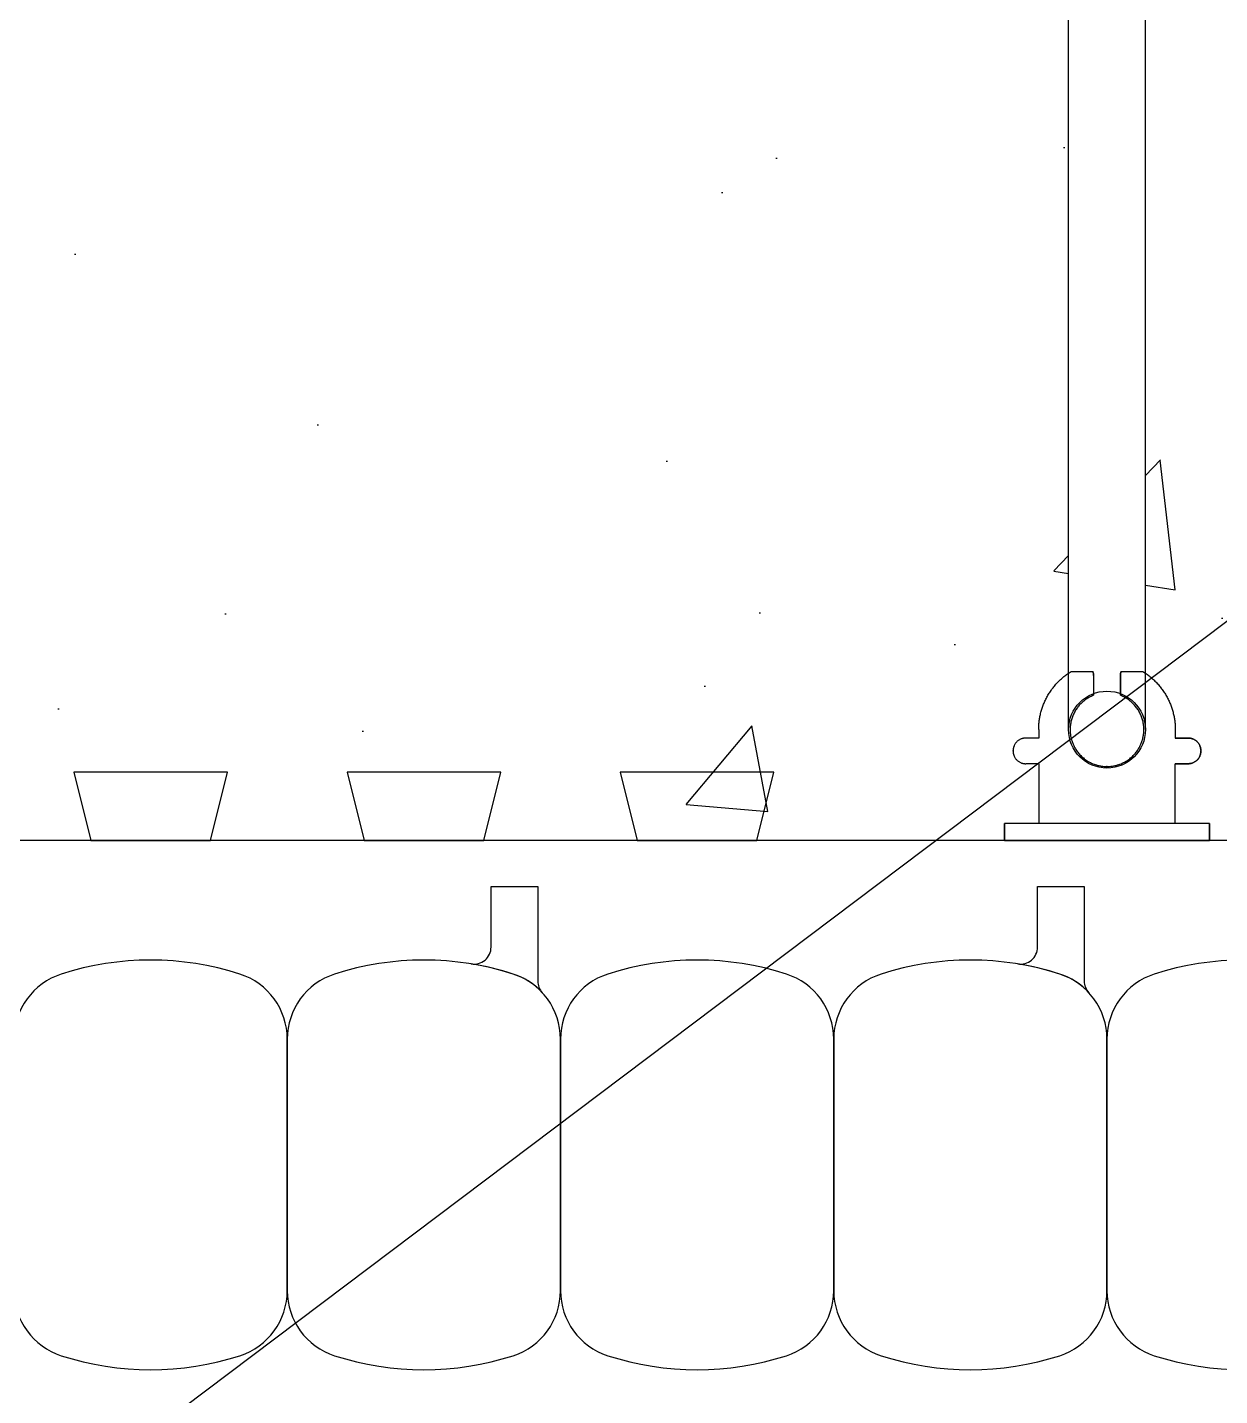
# Model space of a CAD drawing. Header units: inches. Extents: x 2872 to 2928.1, y 452.5 to 518.4.
# Drawn here: x 2899.05 to 2903.41, y 498.16 to 503.17 of the extents above; entities that cross this region are included whole.
import ezdxf

# ---------------------------------------------------------------- set-up
doc = ezdxf.new("R2010")
doc.units = ezdxf.units.IN
doc.header["$LTSCALE"] = 0.5
doc.header["$MEASUREMENT"] = 0
doc.layers.get('0').update_dxf_attribs({"linetype": 'CONTINUOUS'})
for name, color, linetype in [('HATCH', 12, 'CONTINUOUS'), ('line25', 2, 'CONTINUOUS'), ('LINE9', 9, 'CONTINUOUS'), ('TEXT', 4, 'CONTINUOUS')]:
    doc.layers.add(name, color=color, linetype=linetype)
doc.styles.add('DIM', font='romans.shx', dxfattribs={"width": 0.7})
doc.dimstyles.new('ext_12', dxfattribs={"dimscale": 12, "dimtxt": 0.09375, "dimasz": 0.09375, "dimexe": 0.09375, "dimexo": 0.0625, "dimgap": 0.0625, "dimtad": 1, "dimdec": 1, "dimzin": 3, "dimdsep": 46, "dimlunit": 4, "dimtxsty": 'DIM', "dimcen": 0.09, "dimdle": 0.09375, "dimclrt": 4, "dimadec": 0, "dimazin": 0, "dimtfac": 1, "dimtdec": 1, "dimtmove": 2, "dimatfit": 3, "dimfxl": 0, "dimfrac": 2, "dimtolj": 1, "dimtzin": 0, "dimarcsym": 0})

# ---------------------------------------------------------------- blocks, each defined once
blk = doc.blocks.new('WEB_6_CENTRE_TOP')
for p, q in [((5.688000016345484, 0.140625), (4.440892098500626e-16, 0.140625)), ((5.688000016345484, -0.140625), (4.440892098500626e-16, -0.140625))]:
    blk.add_line(p, q)
blk.add_circle((5.688000016345484, 0), 0.140625)
blk = doc.blocks.new('Connector')
blk.add_point((0.2709174698770802, 1.661931555041463e-06))
at = {"layer": 'LINE9'}
for p, q in [((-3.258168725484012e-05, 0.3749992150000656), (3.258168725484012e-05, -0.3749992150000656)), ((0.06241786328238064, -0.3749992148524877), (0.06241786328238064, 0.3749992443783929)), ((0.2812174256824029, 0.2499994843784696), (0.06241786620012491, 0.2499994843784696))]:
    blk.add_line(p, q, dxfattribs=at)
for points, weights in [([(0.007417973282404233, 0.3749992443784497), (0.003675450510719713, 0.3749992443784497), (-3.25743263793754e-05, 0.3749992443784497)], [1, 0.9725870691378072, 0.9503054881147847]), ([(0.3272173336824018, 0.3434992873784556), (0.3081635517900478, 0.3434992873783988), (0.2812174256824314, 0.3165531612708667), (0.2812174256824029, 0.2974993793784568)], [1, 0.85355339, 0.85355339, 1]), ([(0.3280923319323996, 0.3434992873784556), (0.3272173336824302, 0.3434992873784556), (0.3272173336824018, 0.3434992873784556)], [1, 0.70710678, 1]), ([(0.3749672381823963, 0.2974993793784568), (0.3749672381823964, 0.3165531612708667), (0.3480211220747584, 0.3434992873783988), (0.3289673301823974, 0.3434992873784556)], [1, 0.85355339, 0.85355339, 1]), ([(0.4059171863186535, 0.2499994812478752), (0.5456119710193006, 0.2499994818511543), (0.6188283582062053, 0.1310289191654936)], [0.9584044154091053, 0.794674173519109, 0.86465157111261]), ([(0.6188283615153448, 0.05237709487580038), (0.6117085634233241, 0.04899987637845172), (0.6038283904591744, 0.04899987637845173)], [0.8361502417800951, 0.892081430621068, 1]), ([(0.6038283904591744, -0.0489998776216619), (0.6117085625107617, -0.048999877621605), (0.6188283599457839, -0.05237709537464598)], [1, 0.892081441770365, 0.8361502533368361]), ([(0.6188283613946357, -0.131028911892309), (0.5456119750629149, -0.2499994738277503), (0.4059171864701652, -0.2499994726211348)], [0.8646515744283529, 0.7946741696858824, 0.9584044151948177]), ([(0.2812174256824029, -0.2974993806216669), (0.2812174256824314, -0.3165531625140199), (0.3081635517900478, -0.3434992886216657), (0.3272173336824018, -0.3434992886216657)], [1, 0.85355339, 0.85355339, 1]), ([(0.3272173336824018, -0.3434992886216657), (0.2812174256824029, -0.3434992886216657), (0.2812174256824029, -0.2974993806216669)], [1, 0.70710678, 1]), ([(0.3289673301823974, -0.3434992886216657), (0.3480211120747487, -0.3434992886216657), (0.3749672381823964, -0.3165531625140199), (0.3749672381823963, -0.2974993806216669)], [1, 0.85355339, 0.85355339, 1]), ([(0.3749672381823963, -0.2974993806216669), (0.3749672381823963, -0.3434992886216657), (0.3289673301823974, -0.3434992886216657)], [1, 0.70710678, 1]), ([(-3.257432646819325e-05, -0.3749992256215302), (0.003675450510687739, -0.374999225621644), (0.007417973282404233, -0.374999225621644)], [0.9503054881146419, 0.9725870691377194, 1])]:
    blk.add_rational_spline(points, weights, degree=2, dxfattribs=at)
for points, degree in [([(-3.257431322012394e-05, 0.3749992150000656), (0.002445673934634129, 0.3749992149990992), (0.004938010751889266, 0.3749992149986445), (0.007417973282404233, 0.3749992149986445)], 3), ([(0.007417973282404233, 0.3749992149986445), (0.02144967107233597, 0.3749992149986445), (0.05068376975444622, 0.3749992150304199), (0.06241786328238064, 0.3749992151096597), (0.06241786328238064, 0.3749992151476311)], 3), ([(0.3272173336824018, 0.3434992873784556), (0.3272173336824018, 0.3434992873784556), (0.3276798538016727, 0.3434992873784556), (0.3280923319323996, 0.3434992873784556)], 3), ([(0.3280923319323996, 0.3434992873784556), (0.3285048100631265, 0.3434992873784556), (0.3289673301823974, 0.3434992873784556), (0.3289673301823974, 0.3434992873784556)], 3), ([(0.2812174256824029, 0.2499994843784696), (0.2812174256824029, 0.2974993793784568)], 1), ([(0.3749672381823963, 0.2499994843784127), (0.3749672381823963, 0.2974993793784568)], 1), ([(0.4059171862823838, 0.2499994843784127), (0.3749672381824247, 0.2499994843784127)], 1), ([(0.6188283604591653, 0.1310289223200191), (0.6188283604591653, 0.05237707962402895)], 1), ([(0.6038283904591744, 0.04899987511755102), (0.6089535437752751, 0.04899987429752786), (0.6141977466683137, 0.05018059706043845), (0.6188283630154707, 0.05237709171308937)], 3), ([(0.6038283904591744, 0.04899987637845173), (0.5317104146954286, 0.04899987637845173)], 1), ([(0.6038283904591744, -0.04899987608649169), (0.579789061094008, -0.0489998776216619), (0.5557497317288416, -0.0489998776216619), (0.5317104023636752, -0.04899988870317272)], 3), ([(0.5317104146954286, -0.0489998776216619), (0.6038283904591744, -0.0489998776216619)], 1), ([(0.6188283630154707, -0.05237709086724705), (0.6141977462140495, -0.05018059748231805), (0.6089535436424036, -0.04899987508798019), (0.6038283904591744, -0.04899987608649169)], 3), ([(0.6188283604591653, -0.05237709086724705), (0.6188283604591653, -0.1310289135632782)], 1), ([(0.06241786328238064, -0.2499994756216148), (0.2812174256824029, -0.249999475621615)], 1), ([(0.2812174256824029, -0.2974993806216669), (0.2812174256824029, -0.249999475621615)], 1), ([(0.2812174256824029, -0.249999475621615), (0.2812174256824029, -0.2974993806216669)], 1), ([(0.3749672381823963, -0.2499994756216717), (0.3749672381823963, -0.2974993806216669)], 1), ([(0.3749672381823963, -0.2974993806216669), (0.3749672381823963, -0.2499994756216717)], 1), ([(0.4059171862823838, -0.2499994756216717), (0.3749672381750919, -0.2499994756216717)], 1), ([(0.3280923319323996, -0.3434992886216657), (0.3276798538016443, -0.3434992886216657), (0.3272173336824018, -0.3434992886216657), (0.3272173336824018, -0.3434992886216657)], 3), ([(0.3289673301823974, -0.3434992886216657), (0.3289673301823974, -0.3434992886216657), (0.3285048100631265, -0.3434992886216657), (0.3280923319323996, -0.3434992886216657)], 3), ([(0.007417973282404233, -0.3749992150014743), (0.004938010753196664, -0.3749992150014743), (0.002445673934946768, -0.3749992150010196), (-3.257431313485881e-05, -0.3749992150000532)], 3), ([(0.06241786328238064, -0.3749992148524877), (0.06241786328238064, -0.3749992148905159), (0.05068376975444622, -0.3749992149696988), (0.02144967107233597, -0.3749992150014743), (0.007417973282404233, -0.3749992150014743)], 3)]:
    blk.add_open_spline(points, degree=degree, dxfattribs=at)
for points, weights, knots in [([(0.06241786730985413, 0.3749992443783931), (0.06241786854196008, 0.3749992443784498), (0.04630877539782219, 0.3749992443784497), (0.03019967615492369, 0.3749992443785634), (0.007417973835350365, 0.3749992443785634)], [0.8687188585685339, 0.861102746415096, 1, 0.8611027342883395, 0.8687188598984209], [0, 0, 0, 0.4999999781731538, 0.4999999781731538, 1, 1, 1]), ([(0.5317104048302843, 0.04899987390064713), (0.4716783751912068, 0.2031150203294549), (0.332712202692651, 0.1134281874892683), (0.1569597641982092, 4.346083437578585e-09), (0.3327122026926226, -0.1134281887647656), (0.4716783699598199, -0.2031150182285097), (0.5317104030229416, -0.04899987134177148)], [0.899508922285991, 0.5997182152975012, 1, 0.54226024, 1, 0.5997182243345061, 0.8995089087494773], [0, 0, 0, 0.3181123135056626, 0.3181123135056626, 0.6818876936762344, 0.6818876936762344, 1, 1, 1]), ([(0.007417973035650509, -0.374999225621758), (0.03019967149134928, -0.374999225621644), (0.04630876560347374, -0.374999225621644), (0.06241785921338838, -0.3749992256216439), (0.0624178606516388, -0.3749992256217576)], [0.8687188593189243, 0.8611027395725566, 1, 0.8611027429575047, 0.8687188589477123], [0, 0, 0, 0.5000000060925393, 0.5000000060925393, 1, 1, 1])]:
    blk.add_rational_spline(points, weights, degree=2, knots=knots, dxfattribs=at)
for points, knots in [([(0.4059171862823838, 0.2499994781284788), (0.4059171862823838, 0.2499994777493332), (0.4059171862823838, 0.2499994773701876), (0.4059171862823838, 0.249999476991042), (0.4059171862823838, 0.249999476991042), (0.4059171862823838, 0.2499994781284788), (0.4059171862823838, 0.2499994781284788)], [0, 0, 0, 0, 1, 1, 1, 1.000000001137437, 1.000000001137437, 1.000000001137437, 1.000000001137437]), ([(0.4059171862943742, 0.249999479746242), (0.4059171862943742, 0.249999480246919), (0.4059171862943742, 0.249999480747596), (0.4059171862943742, 0.249999481248273), (0.4059171862943742, 0.249999481248273), (0.4059171862943742, 0.249999479746242), (0.4059171862943742, 0.249999479746242)], [0, 0, 0, 0, 1, 1, 1, 1.000000001502031, 1.000000001502031, 1.000000001502031, 1.000000001502031]), ([(0.4059171862823838, 0.2499994713335302), (0.4059171862823838, 0.249999470863473), (0.4059171862823838, 0.2499994703934158), (0.4059171862823838, 0.2499994699233586), (0.4059171862823838, 0.2499994699233587), (0.4059171862823838, 0.2499994713335302), (0.4059171862823838, 0.2499994713335302)], [0, 0, 0, 0, 1, 1, 1, 1.000000001410172, 1.000000001410172, 1.000000001410172, 1.000000001410172]), ([(0.4059171862943758, 0.2499994704144855), (0.4059171862943758, 0.249999471035102), (0.4059171862943758, 0.2499994716557185), (0.4059171862943758, 0.249999472276335), (0.4059171862943758, 0.249999472276335), (0.4059171862943758, 0.2499994704144855), (0.4059171862943758, 0.2499994704144855)], [0, 0, 0, 0, 1, 1, 1, 1.00000000186185, 1.00000000186185, 1.00000000186185, 1.00000000186185]), ([(0.4059171862823838, 0.2499994642658469), (0.4059171862823838, 0.2499994638867392), (0.4059171862823838, 0.2499994635076314), (0.4059171862823838, 0.2499994631285237), (0.4059171862823838, 0.2499994631285238), (0.4059171862823838, 0.2499994642658469), (0.4059171862823838, 0.2499994642658469)], [0, 0, 0, 0, 1, 1, 1, 1.000000001137323, 1.000000001137323, 1.000000001137323, 1.000000001137323]), ([(0.4059171862944932, 0.2499994614427751), (0.4059171862944932, 0.2499994619433193), (0.4059171862944932, 0.2499994624438635), (0.4059171862944932, 0.2499994629444077), (0.4059171862944932, 0.2499994629444077), (0.4059171862944932, 0.2499994614427751), (0.4059171862944932, 0.2499994614427751)], [0, 0, 0, 0, 1, 1, 1, 1.000000001501633, 1.000000001501633, 1.000000001501633, 1.000000001501633]), ([(0.4059171869207354, 0.2499994597462267), (0.4059171869207354, 0.2499994602468277), (0.4059171869207354, 0.2499994607474287), (0.4059171869207354, 0.2499994612480297), (0.4059171869207354, 0.2499994612480298), (0.4059171869207354, 0.2499994597462267), (0.4059171869207354, 0.2499994597462267)], [0, 0, 0, 0, 1, 1, 1, 1.000000001501803, 1.000000001501803, 1.000000001501803, 1.000000001501803]), ([(0.4059171862823838, 0.2499994498485369), (0.4059171862823838, 0.2499994495351781), (0.4059171862823838, 0.2499994492218193), (0.4059171862823838, 0.2499994489084605), (0.4059171862823838, 0.2499994489084604), (0.4059171862823838, 0.2499994498485369), (0.4059171862823838, 0.2499994498485369)], [0, 0, 0, 0, 1, 1, 1, 1.000000000940076, 1.000000000940076, 1.000000000940076, 1.000000000940076]), ([(0.4059171862823838, 0.2499994543785026), (0.4059171862823838, 0.2499994541257389), (0.4059171862823838, 0.2499994538729752), (0.4059171862823838, 0.2499994536202115), (0.4059171862823838, 0.2499994536202114), (0.4059171862823838, 0.2499994543785026), (0.4059171862823838, 0.2499994543785026)], [0, 0, 0, 0, 1, 1, 1, 1.000000000758291, 1.000000000758291, 1.000000000758291, 1.000000000758291]), ([(0.4059171862823838, 0.2499994451367859), (0.4059171862823838, 0.2499994448840222), (0.4059171862823838, 0.2499994446312585), (0.4059171862823838, 0.2499994443784948), (0.4059171862823838, 0.2499994443784947), (0.4059171862823838, 0.2499994451367859), (0.4059171862823838, 0.2499994451367859)], [0, 0, 0, 0, 1, 1, 1, 1.000000000758291, 1.000000000758291, 1.000000000758291, 1.000000000758291]), ([(0.4059171869207906, 0.2499994504141859), (0.4059171869207728, 0.249999451034878), (0.4059171869207551, 0.2499994516555702), (0.4059171869207373, 0.2499994522762624), (0.4059171869207372, 0.2499994522762625), (0.4059171869207906, 0.2499994504141859), (0.4059171869207906, 0.2499994504141859)], [0, 0, 0, 0, 1, 1, 1, 1.000000001862076, 1.000000001862076, 1.000000001862076, 1.000000001862076]), ([(0.4059171869023155, 0.249999440436631), (0.4059171869023827, 0.249999440716566), (0.4059171869024499, 0.249999440996501), (0.405917186902517, 0.249999441276436), (0.4059171869025171, 0.249999441276436), (0.4059171869023155, 0.249999440436631), (0.4059171869023155, 0.249999440436631)], [0, 0, 0, 0, 1, 1, 1, 1.000000000839805, 1.000000000839805, 1.000000000839805, 1.000000000839805]), ([(0.4059171869023155, 0.2499994352179503), (0.4059171869023155, 0.2499994355650362), (0.4059171869023155, 0.2499994359121221), (0.4059171869023155, 0.249999436259208), (0.4059171869023155, 0.249999436259208), (0.4059171869023155, 0.2499994352179503), (0.4059171869023155, 0.2499994352179503)], [0, 0, 0, 0, 1, 1, 1, 1.000000001041258, 1.000000001041258, 1.000000001041258, 1.000000001041258]), ([(0.4059171869207354, 0.2499994414427026), (0.4059171869207354, 0.2499994419432847), (0.4059171869207354, 0.2499994424438668), (0.4059171869207354, 0.2499994429444489), (0.4059171869207354, 0.2499994429444489), (0.4059171869207354, 0.2499994414427026), (0.4059171869207354, 0.2499994414427026)], [0, 0, 0, 0, 1, 1, 1, 1.000000001501746, 1.000000001501746, 1.000000001501746, 1.000000001501746]), ([(0.4059171862823838, 0.2499994298485779), (0.4059171862823838, 0.2499994295352191), (0.4059171862823838, 0.2499994292218603), (0.4059171862823838, 0.2499994289085015), (0.4059171862823838, 0.2499994289085014), (0.4059171862823838, 0.2499994298485779), (0.4059171862823838, 0.2499994298485779)], [0, 0, 0, 0, 1, 1, 1, 1.000000000940076, 1.000000000940076, 1.000000000940076, 1.000000000940076]), ([(0.4059171862823838, 0.24999942513677), (0.4059171862823838, 0.2499994248840442), (0.4059171862823838, 0.2499994246313184), (0.4059171862823838, 0.2499994243785925), (0.4059171862823838, 0.2499994243785925), (0.4059171862823838, 0.24999942513677), (0.4059171862823838, 0.24999942513677)], [0, 0, 0, 0, 1, 1, 1, 1.000000000758178, 1.000000000758178, 1.000000000758178, 1.000000000758178]), ([(0.4059171862823838, 0.2499994343784868), (0.4059171862823838, 0.2499994341257609), (0.4059171862823838, 0.2499994338730351), (0.4059171862823838, 0.2499994336203092), (0.4059171862823838, 0.2499994336203092), (0.4059171862823838, 0.2499994343784868), (0.4059171862823838, 0.2499994343784868)], [0, 0, 0, 0, 1, 1, 1, 1.000000000758178, 1.000000000758178, 1.000000000758178, 1.000000000758178]), ([(0.4059171869023155, 0.2499994302006659), (0.4059171869023155, 0.2499994304806766), (0.4059171869023155, 0.2499994307606873), (0.4059171869023155, 0.2499994310406979), (0.4059171869023155, 0.2499994310406979), (0.4059171869023155, 0.2499994302006659), (0.4059171869023155, 0.2499994302006659)], [0, 0, 0, 0, 1, 1, 1, 1.000000000840032, 1.000000000840032, 1.000000000840032, 1.000000000840032]), ([(0.4059171862823838, 0.2499994190031378), (0.4059171862823838, 0.2499994182290819), (0.4059171862823838, 0.2499994174550262), (0.4059171862823838, 0.2499994166809704), (0.4059171862823838, 0.2499994166809704), (0.4059171862823838, 0.2499994190031378), (0.4059171862823838, 0.2499994190031378)], [0, 0, 0, 0, 1, 1, 1, 1.000000002322167, 1.000000002322167, 1.000000002322167, 1.000000002322167]), ([(0.4059171869023466, 0.2499994200135868), (0.4059171869023277, 0.2499994202647587), (0.4059171869023088, 0.2499994205159306), (0.4059171869022898, 0.2499994207671025), (0.4059171869022897, 0.2499994207671026), (0.4059171869023466, 0.2499994200135868), (0.4059171869023466, 0.2499994200135868)], [0, 0, 0, 0, 1, 1, 1, 1.000000000753516, 1.000000000753516, 1.000000000753516, 1.000000000753516]), ([(0.4059171869023483, 0.2499994158456562), (0.4059171869023667, 0.2499994161569498), (0.405917186902385, 0.2499994164682434), (0.4059171869024033, 0.2499994167795369), (0.4059171869024034, 0.2499994167795369), (0.4059171869023483, 0.2499994158456562), (0.4059171869023483, 0.2499994158456562)], [0, 0, 0, 0, 1, 1, 1, 1.000000000933881, 1.000000000933881, 1.000000000933881, 1.000000000933881]), ([(0.4059171862823838, 0.2499994138336836), (0.4059171862823838, 0.2499994133636264), (0.4059171862823838, 0.2499994128935692), (0.4059171862823838, 0.249999412423512), (0.4059171862823838, 0.249999412423512), (0.4059171862823838, 0.2499994138336836), (0.4059171862823838, 0.2499994138336836)], [0, 0, 0, 0, 1, 1, 1, 1.000000001410172, 1.000000001410172, 1.000000001410172, 1.000000001410172]), ([(0.4059171862823838, 0.2499994096882067), (0.4059171862823838, 0.2499994089141509), (0.4059171862823838, 0.2499994081400951), (0.4059171862823838, 0.2499994073660393), (0.4059171862823838, 0.2499994073660394), (0.4059171862823838, 0.2499994096882067), (0.4059171862823838, 0.2499994096882067)], [0, 0, 0, 0, 1, 1, 1, 1.000000002322167, 1.000000002322167, 1.000000002322167, 1.000000002322167]), ([(0.4059171869024603, 0.2499994118581473), (0.4059171869024603, 0.2499994121092815), (0.4059171869024603, 0.2499994123604158), (0.4059171869024603, 0.24999941261155), (0.4059171869024603, 0.24999941261155), (0.4059171869024603, 0.2499994118581473), (0.4059171869024603, 0.2499994118581473)], [0, 0, 0, 0, 1, 1, 1, 1.000000000753403, 1.000000000753403, 1.000000000753403, 1.000000000753403]), ([(0.6188283582062333, 0.1310289191656072), (0.6188283582062333, 0.131028914734928), (0.6188283582062333, 0.1310289103042488), (0.6188283582062333, 0.1310289058735695), (0.6188283582062333, 0.1310289058735696), (0.6188283582062333, 0.1310289191656072), (0.6188283582062333, 0.1310289191656072)], [0, 0, 0, 0, 1, 1, 1, 1.000000013292038, 1.000000013292038, 1.000000013292038, 1.000000013292038]), ([(0.6188283575188258, 0.1310289002827351), (0.6188283575187972, 0.131028895852018), (0.6188283575187684, 0.1310288914213008), (0.6188283575187397, 0.1310288869905837), (0.6188283575187397, 0.1310288869905837), (0.6188283575188258, 0.1310289002827351), (0.6188283575188258, 0.1310289002827351)], [0, 0, 0, 0, 1, 1, 1, 1.000000013292151, 1.000000013292151, 1.000000013292151, 1.000000013292151]), ([(0.6188283574903464, 0.1310288803306951), (0.6188283574903464, 0.1310288760772916), (0.6188283574903464, 0.131028871823888), (0.6188283574903464, 0.1310288675704844), (0.6188283574903464, 0.1310288675704844), (0.6188283574903464, 0.1310288803306951), (0.6188283574903464, 0.1310288803306951)], [0, 0, 0, 0, 1, 1, 1, 1.000000012760211, 1.000000012760211, 1.000000012760211, 1.000000012760211]), ([(0.6188283575901625, 0.1310288596646449), (0.6188283575901625, 0.1310288566949931), (0.6188283575901625, 0.1310288537253413), (0.6188283575901625, 0.1310288507556896), (0.6188283575901625, 0.1310288507556895), (0.6188283575901625, 0.1310288596646449), (0.6188283575901625, 0.1310288596646449)], [0, 0, 0, 0, 1, 1, 1, 1.000000008908955, 1.000000008908955, 1.000000008908955, 1.000000008908955]), ([(0.531710395023997, 0.0489999167595049), (0.531710395023997, 0.04899991933610339), (0.531710395023997, 0.04899992191270189), (0.531710395023997, 0.04899992448930039), (0.531710395023997, 0.04899992448930039), (0.531710395023997, 0.0489999167595049), (0.531710395023997, 0.0489999167595049)], [0, 0, 0, 0, 1, 1, 1, 1.000000007729795, 1.000000007729795, 1.000000007729795, 1.000000007729795]), ([(0.5317103995546741, 0.04899991800994644), (0.5317103995546741, 0.0489999212636827), (0.5317103995546741, 0.04899992451741893), (0.5317103995546741, 0.04899992777115518), (0.5317103995546741, 0.04899992777115517), (0.5317103995546741, 0.04899991800994644), (0.5317103995546741, 0.04899991800994644)], [0, 0, 0, 0, 1, 1, 1, 1.000000009761209, 1.000000009761209, 1.000000009761209, 1.000000009761209]), ([(0.5317103976323132, 0.04899991721720811), (0.5317103976323132, 0.04899992052896254), (0.5317103976323132, 0.04899992384071696), (0.5317103976323132, 0.04899992715247139), (0.5317103976323132, 0.04899992715247137), (0.5317103976323132, 0.04899991721720811), (0.5317103976323132, 0.04899991721720811)], [0, 0, 0, 0, 1, 1, 1, 1.000000009935263, 1.000000009935263, 1.000000009935263, 1.000000009935263]), ([(0.5317104041095337, 0.04899991730901024), (0.5317104041095337, 0.04899992056278436), (0.5317104041095337, 0.0489999238165585), (0.5317104041095337, 0.04899992707033263), (0.5317104041095337, 0.04899992707033263), (0.5317104041095337, 0.04899991730901024), (0.5317104041095337, 0.04899991730901024)], [0, 0, 0, 0, 1, 1, 1, 1.000000009761322, 1.000000009761322, 1.000000009761322, 1.000000009761322]), ([(0.5317103998444601, 0.04899984198357901), (0.5317103998444601, 0.04899984485705174), (0.5317103998444601, 0.04899984773052446), (0.5317103998444601, 0.04899985060399718), (0.5317103998444601, 0.04899985060399716), (0.5317103998444601, 0.04899984198357901), (0.5317103998444601, 0.04899984198357901)], [0, 0, 0, 0, 1, 1, 1, 1.000000008620418, 1.000000008620418, 1.000000008620418, 1.000000008620418]), ([(0.5317104146954286, 0.04899987637845173), (0.5317104146954286, 0.04899987304511576), (0.5317104146954286, 0.04899986971177979), (0.5317104146954286, 0.04899986637844381), (0.5317104146954286, 0.0489998663784438), (0.5317104146954286, 0.04899987637845173), (0.5317104146954286, 0.04899987637845173)], [0, 0, 0, 0, 1, 1, 1, 1.000000010000008, 1.000000010000008, 1.000000010000008, 1.000000010000008]), ([(0.5317104052942073, 0.04899986408890453), (0.5317104052942073, 0.04899986696239621), (0.5317104052942073, 0.04899986983588789), (0.5317104052942073, 0.04899987270937956), (0.5317104052942073, 0.04899987270937955), (0.5317104052942073, 0.04899986408890453), (0.5317104052942073, 0.04899986408890453)], [0, 0, 0, 0, 1, 1, 1, 1.000000008620475, 1.000000008620475, 1.000000008620475, 1.000000008620475]), ([(0.5317104146954286, 0.04899985637849271), (0.5317104146954286, 0.04899985304515674), (0.5317104146954286, 0.04899984971182077), (0.5317104146954286, 0.04899984637848479), (0.5317104146954286, 0.04899984637848478), (0.5317104146954286, 0.04899985637849271), (0.5317104146954286, 0.04899985637849271)], [0, 0, 0, 0, 1, 1, 1, 1.000000010000008, 1.000000010000008, 1.000000010000008, 1.000000010000008]), ([(0.5317104146954286, 0.04899983637853369), (0.5317104146954286, 0.04899983304519772), (0.5317104146954286, 0.04899982971186174), (0.5317104146954286, 0.04899982637852577), (0.5317104146954286, 0.04899982637852576), (0.5317104146954286, 0.04899983637853369), (0.5317104146954286, 0.04899983637853369)], [0, 0, 0, 0, 1, 1, 1, 1.000000010000008, 1.000000010000008, 1.000000010000008, 1.000000010000008]), ([(0.5317104146954286, 0.04899981586203852), (0.5317104146954286, 0.04899981287305998), (0.5317104146954286, 0.04899980988408144), (0.5317104146954286, 0.04899980689510289), (0.5317104146954286, 0.04899980689510288), (0.5317104146954286, 0.04899981586203852), (0.5317104146954286, 0.04899981586203852)], [0, 0, 0, 0, 1, 1, 1, 1.000000008966936, 1.000000008966936, 1.000000008966936, 1.000000008966936]), ([(0.6038283904591744, 0.04899987637845173), (0.6038283904591744, 0.04899987304511576), (0.6038283904591744, 0.04899986971177979), (0.6038283904591744, 0.04899986637844381), (0.6038283904591744, 0.0489998663784438), (0.6038283904591744, 0.04899987637845173), (0.6038283904591744, 0.04899987637845173)], [0, 0, 0, 0, 1, 1, 1, 1.000000010000008, 1.000000010000008, 1.000000010000008, 1.000000010000008]), ([(0.6038283904591744, 0.04899985637849271), (0.6038283904591744, 0.04899985304515674), (0.6038283904591744, 0.04899984971182077), (0.6038283904591744, 0.04899984637848479), (0.6038283904591744, 0.04899984637848478), (0.6038283904591744, 0.04899985637849271), (0.6038283904591744, 0.04899985637849271)], [0, 0, 0, 0, 1, 1, 1, 1.000000010000008, 1.000000010000008, 1.000000010000008, 1.000000010000008]), ([(0.6038283904591744, 0.04899983637853369), (0.6038283904591744, 0.04899983304519772), (0.6038283904591744, 0.04899982971186174), (0.6038283904591744, 0.04899982637852577), (0.6038283904591744, 0.04899982637852576), (0.6038283904591744, 0.04899983637853369), (0.6038283904591744, 0.04899983637853369)], [0, 0, 0, 0, 1, 1, 1, 1.000000010000008, 1.000000010000008, 1.000000010000008, 1.000000010000008]), ([(0.6038283904591744, 0.04899981586203852), (0.6038283904591744, 0.04899981287305998), (0.6038283904591744, 0.04899980988408144), (0.6038283904591744, 0.04899980689510289), (0.6038283904591744, 0.04899980689510288), (0.6038283904591744, 0.04899981586203852), (0.6038283904591744, 0.04899981586203852)], [0, 0, 0, 0, 1, 1, 1, 1.000000008966936, 1.000000008966936, 1.000000008966936, 1.000000008966936]), ([(0.5317104146954286, -0.04899976710537955), (0.5317104146954286, -0.04899976411640102), (0.5317104146954286, -0.04899976112742247), (0.5317104146954286, -0.04899975813844393), (0.5317104146954286, -0.04899975813844391), (0.5317104146954286, -0.04899976710537955), (0.5317104146954286, -0.04899976710537955)], [0, 0, 0, 0, 1, 1, 1, 1.000000008966936, 1.000000008966936, 1.000000008966936, 1.000000008966936]), ([(0.5317104146954286, -0.04899978762181788), (0.5317104146954286, -0.04899978428850084), (0.5317104146954286, -0.04899978095518381), (0.5317104146954286, -0.04899977762186677), (0.5317104146954286, -0.04899977762186679), (0.5317104146954286, -0.04899978762181788), (0.5317104146954286, -0.04899978762181788)], [0, 0, 0, 0, 1, 1, 1, 1.000000009999951, 1.000000009999951, 1.000000009999951, 1.000000009999951]), ([(0.5317104146954286, -0.04899980762183374), (0.5317104146954286, -0.04899980428849778), (0.5317104146954286, -0.0489998009551618), (0.5317104146954286, -0.04899979762182582), (0.5317104146954286, -0.04899979762182581), (0.5317104146954286, -0.04899980762183374), (0.5317104146954286, -0.04899980762183374)], [0, 0, 0, 0, 1, 1, 1, 1.000000010000008, 1.000000010000008, 1.000000010000008, 1.000000010000008]), ([(0.5317104146954286, -0.04899982762179277), (0.5317104146954286, -0.0489998242884568), (0.5317104146954286, -0.04899982095512082), (0.5317104146954286, -0.04899981762178485), (0.5317104146954286, -0.04899981762178483), (0.5317104146954286, -0.04899982762179277), (0.5317104146954286, -0.04899982762179277)], [0, 0, 0, 0, 1, 1, 1, 1.000000010000008, 1.000000010000008, 1.000000010000008, 1.000000010000008]), ([(0.6038283904591744, -0.04899975813844391), (0.6038283904591744, -0.04899976112742245), (0.6038283904591744, -0.04899976411640099), (0.6038283904591744, -0.04899976710537954), (0.6038283904591744, -0.04899976710537955), (0.6038283904591744, -0.04899975813844391), (0.6038283904591744, -0.04899975813844391)], [0, 0, 0, 0, 1, 1, 1, 1.000000008966936, 1.000000008966936, 1.000000008966936, 1.000000008966936]), ([(0.6038283904591744, -0.04899976710537955), (0.6038283904591744, -0.04899976411640102), (0.6038283904591744, -0.04899976112742247), (0.6038283904591744, -0.04899975813844393), (0.6038283904591744, -0.04899975813844391), (0.6038283904591744, -0.04899976710537955), (0.6038283904591744, -0.04899976710537955)], [0, 0, 0, 0, 1, 1, 1, 1.000000008966936, 1.000000008966936, 1.000000008966936, 1.000000008966936]), ([(0.6038283904591744, -0.04899977762186679), (0.6038283904591744, -0.04899978095518383), (0.6038283904591744, -0.04899978428850086), (0.6038283904591744, -0.04899978762181789), (0.6038283904591744, -0.04899978762181788), (0.6038283904591744, -0.04899977762186679), (0.6038283904591744, -0.04899977762186679)], [0, 0, 0, 0, 1, 1, 1, 1.000000009999951, 1.000000009999951, 1.000000009999951, 1.000000009999951]), ([(0.6038283904591744, -0.04899978762181788), (0.6038283904591744, -0.04899978428850084), (0.6038283904591744, -0.04899978095518381), (0.6038283904591744, -0.04899977762186677), (0.6038283904591744, -0.04899977762186679), (0.6038283904591744, -0.04899978762181788), (0.6038283904591744, -0.04899978762181788)], [0, 0, 0, 0, 1, 1, 1, 1.000000009999951, 1.000000009999951, 1.000000009999951, 1.000000009999951]), ([(0.6038283904591744, -0.04899979762182581), (0.6038283904591744, -0.04899980095516178), (0.6038283904591744, -0.04899980428849775), (0.6038283904591744, -0.04899980762183373), (0.6038283904591744, -0.04899980762183374), (0.6038283904591744, -0.04899979762182581), (0.6038283904591744, -0.04899979762182581)], [0, 0, 0, 0, 1, 1, 1, 1.000000010000008, 1.000000010000008, 1.000000010000008, 1.000000010000008]), ([(0.6038283904591744, -0.04899980762183374), (0.6038283904591744, -0.04899980428849778), (0.6038283904591744, -0.0489998009551618), (0.6038283904591744, -0.04899979762182582), (0.6038283904591744, -0.04899979762182581), (0.6038283904591744, -0.04899980762183374), (0.6038283904591744, -0.04899980762183374)], [0, 0, 0, 0, 1, 1, 1, 1.000000010000008, 1.000000010000008, 1.000000010000008, 1.000000010000008]), ([(0.6038283904591744, -0.04899981762178483), (0.6038283904591744, -0.0489998209551208), (0.6038283904591744, -0.04899982428845678), (0.6038283904591744, -0.04899982762179275), (0.6038283904591744, -0.04899982762179277), (0.6038283904591744, -0.04899981762178483), (0.6038283904591744, -0.04899981762178483)], [0, 0, 0, 0, 1, 1, 1, 1.000000010000008, 1.000000010000008, 1.000000010000008, 1.000000010000008]), ([(0.6038283904591744, -0.04899982762179277), (0.6038283904591744, -0.0489998242884568), (0.6038283904591744, -0.04899982095512082), (0.6038283904591744, -0.04899981762178485), (0.6038283904591744, -0.04899981762178483), (0.6038283904591744, -0.04899982762179277), (0.6038283904591744, -0.04899982762179277)], [0, 0, 0, 0, 1, 1, 1, 1.000000010000008, 1.000000010000008, 1.000000010000008, 1.000000010000008]), ([(0.6188283579685141, -0.1310288102930538), (0.6188283579685141, -0.131028807323421), (0.6188283579685141, -0.1310288043537881), (0.6188283579685141, -0.1310288013841553), (0.6188283579685141, -0.1310288013841552), (0.6188283579685141, -0.1310288102930538), (0.6188283579685141, -0.1310288102930538)], [0, 0, 0, 0, 1, 1, 1, 1.000000008908899, 1.000000008908899, 1.000000008908899, 1.000000008908899]), ([(0.6188283580889653, -0.1310288306013315), (0.6188283580889653, -0.131028826347928), (0.6188283580889653, -0.1310288220945244), (0.6188283580889653, -0.1310288178411209), (0.6188283580889653, -0.1310288178411209), (0.6188283580889653, -0.1310288306013315), (0.6188283580889653, -0.1310288306013315)], [0, 0, 0, 0, 1, 1, 1, 1.000000012760211, 1.000000012760211, 1.000000012760211, 1.000000012760211]), ([(0.6188283581260245, -0.1310288505392175), (0.6188283581260245, -0.1310288461085383), (0.6188283581260245, -0.131028841677859), (0.6188283581260245, -0.1310288372471798), (0.6188283581260245, -0.1310288372471798), (0.6188283581260245, -0.1310288505392175), (0.6188283581260245, -0.1310288505392175)], [0, 0, 0, 0, 1, 1, 1, 1.000000013292038, 1.000000013292038, 1.000000013292038, 1.000000013292038]), ([(0.6188283582309848, -0.1310288703686462), (0.6188283582309848, -0.131028865937967), (0.6188283582309848, -0.1310288615072877), (0.6188283582309848, -0.1310288570766085), (0.6188283582309848, -0.1310288570766085), (0.6188283582309848, -0.1310288703686462), (0.6188283582309848, -0.1310288703686462)], [0, 0, 0, 0, 1, 1, 1, 1.000000013292038, 1.000000013292038, 1.000000013292038, 1.000000013292038]), ([(0.4059171844434954, -0.2499994126858886), (0.4059171844434954, -0.2499994131864898), (0.4059171844434954, -0.249999413687091), (0.4059171844434954, -0.2499994141876921), (0.4059171844434954, -0.2499994141876921), (0.4059171844434954, -0.2499994126858886), (0.4059171844434954, -0.2499994126858886)], [0, 0, 0, 0, 1, 1, 1, 1.000000001501803, 1.000000001501803, 1.000000001501803, 1.000000001501803]), ([(0.4059171847819411, -0.2499994216576563), (0.405917184781943, -0.2499994222783107), (0.4059171847819448, -0.249999422898965), (0.4059171847819467, -0.2499994235196194), (0.4059171847819468, -0.2499994235196193), (0.4059171847819411, -0.2499994216576563), (0.4059171847819411, -0.2499994216576563)], [0, 0, 0, 0, 1, 1, 1, 1.000000001861963, 1.000000001861963, 1.000000001861963, 1.000000001861963]), ([(0.4059171850899226, -0.2499993631013747), (0.4059171850899226, -0.2499993633524899), (0.4059171850899226, -0.2499993636036052), (0.4059171850899226, -0.2499993638547204), (0.4059171850899226, -0.2499993638547204), (0.4059171850899226, -0.2499993631013747), (0.4059171850899226, -0.2499993631013747)], [0, 0, 0, 0, 1, 1, 1, 1.000000000753346, 1.000000000753346, 1.000000000753346, 1.000000000753346]), ([(0.4059171857033199, -0.2499993712568136), (0.4059171857033293, -0.2499993715080616), (0.4059171857033387, -0.2499993717593096), (0.4059171857033482, -0.2499993720105576), (0.4059171857033483, -0.2499993720105576), (0.4059171857033199, -0.2499993712568136), (0.4059171857033199, -0.2499993712568136)], [0, 0, 0, 0, 1, 1, 1, 1.000000000753744, 1.000000000753744, 1.000000000753744, 1.000000000753744]), ([(0.4059171853898016, -0.2499993670887124), (0.4059171853898396, -0.249999367400158), (0.4059171853898776, -0.2499993677116035), (0.4059171853899156, -0.249999368023049), (0.4059171853899156, -0.2499993680230489), (0.4059171853898016, -0.2499993670887124), (0.4059171853898016, -0.2499993670887124)], [0, 0, 0, 0, 1, 1, 1, 1.000000000934337, 1.000000000934337, 1.000000000934337, 1.000000000934337]), ([(0.4059171850513268, -0.2499993814438358), (0.4059171850513268, -0.2499993817238466), (0.4059171850513268, -0.2499993820038574), (0.4059171850513268, -0.2499993822838681), (0.4059171850513268, -0.2499993822838682), (0.4059171850513268, -0.2499993814438358), (0.4059171850513268, -0.2499993814438358)], [0, 0, 0, 0, 1, 1, 1, 1.000000000840032, 1.000000000840032, 1.000000000840032, 1.000000000840032]), ([(0.4059171857419166, -0.2499993916799719), (0.405917185741936, -0.2499993919598687), (0.4059171857419555, -0.2499993922397655), (0.4059171857419749, -0.2499993925196624), (0.4059171857419749, -0.2499993925196623), (0.4059171857419166, -0.2499993916799719), (0.4059171857419166, -0.2499993916799719)], [0, 0, 0, 0, 1, 1, 1, 1.00000000083969, 1.00000000083969, 1.00000000083969, 1.00000000083969]), ([(0.4059171853898016, -0.2499993864611199), (0.4059171853898016, -0.2499993868081491), (0.4059171853898016, -0.2499993871551782), (0.4059171853898016, -0.2499993875022073), (0.4059171853898016, -0.2499993875022073), (0.4059171853898016, -0.2499993864611199), (0.4059171853898016, -0.2499993864611199)], [0, 0, 0, 0, 1, 1, 1, 1.000000001041087, 1.000000001041087, 1.000000001041087, 1.000000001041087]), ([(0.4059171854081907, -0.2499994016575833), (0.4059171854081907, -0.2499994022781619), (0.4059171854081907, -0.2499994028987405), (0.4059171854081907, -0.2499994035193191), (0.4059171854081907, -0.249999403519319), (0.4059171854081907, -0.2499994016575833), (0.4059171854081907, -0.2499994016575833)], [0, 0, 0, 0, 1, 1, 1, 1.000000001861736, 1.000000001861736, 1.000000001861736, 1.000000001861736]), ([(0.4059171857602522, -0.2499994109895677), (0.4059171857602312, -0.2499994114900739), (0.4059171857602102, -0.24999941199058), (0.4059171857601892, -0.2499994124910861), (0.4059171857601891, -0.2499994124910861), (0.4059171857602522, -0.2499994109895677), (0.4059171857602522, -0.2499994109895677)], [0, 0, 0, 0, 1, 1, 1, 1.000000001501518, 1.000000001501518, 1.000000001501518, 1.000000001501518]), ([(0.405917185133978, -0.2499994309896403), (0.405917185133978, -0.2499994314901845), (0.405917185133978, -0.2499994319907287), (0.405917185133978, -0.2499994324912729), (0.405917185133978, -0.249999432491273), (0.405917185133978, -0.2499994309896403), (0.405917185133978, -0.2499994309896403)], [0, 0, 0, 0, 1, 1, 1, 1.000000001501633, 1.000000001501633, 1.000000001501633, 1.000000001501633])]:
    blk.add_open_spline(points, degree=3, knots=knots, dxfattribs=at)

msp = doc.modelspace()

# ---------------------------------------------------------------- hatches: boundary and pattern name
at = {"layer": 'HATCH'}
h = msp.add_hatch(dxfattribs=at)
h.set_pattern_fill('AR-CONC', color=256, scale=0.5)
h.set_pattern_definition([(49.99999999999999, (220.6827743864437, -1.49530726244484), (3.586300913003767, -0.3137606749129755), [0.375, -4.125]), (355, (220.6827743864437, -1.49530726244484), (-0.693756668065, 3.760960668500059), [0.3, -3.3]), (100.45144446, (220.9816327914436, -1.521453982444825), (2.89254423363556, 3.447199954843147), [0.3187009599999996, -3.505710559999997]), (46.18420000000001, (220.6827743864437, -0.4953072624448396), (5.336206653357862, -0.8275964039653827), [0.5625, -6.1875]), (96.63563549, (221.1274581114435, -0.5642737974448551), (4.673309728371142, 4.870593003872752), [0.47805171, -5.258568799999999]), (351.1841639899999, (220.6827743864437, -0.4953072624448396), (4.673309725273866, 4.870593001349951), [0.45, -4.950000005]), (21, (221.1827743864437, -0.7453072624448396), (2.984535260592308, -2.013094453326694), [0.375, -4.125]), (326.0000000000001, (221.1827743864437, -0.7453072624448396), (1.216576659607909, 3.625750225234265), [0.3, -3.3]), (71.45144474, (221.4314856564438, -0.9130651324448422), (4.201111883649856, 1.612655764031769), [0.31870095, -3.50571056]), (37.50000000000001, (220.6827743864437, -1.49530726244484), (0.06079927658645334, 1.664469269156557), [0, -3.26, 0, -3.35, 0, -3.3125]), (7.499999999999999, (220.6827743864437, -1.49530726244484), (1.315347687210743, 1.972058559411801), [0, -1.91, 0, -3.185, 0, -1.2625]), (327.5, (219.5677743864439, -1.49530726244484), (2.669112180862045, -0.1127743586718988), [0, -1.25, 0, -3.9, 0, -5.175]), (317.5, (219.0677743864439, -1.49530726244484), (2.915930846711931, 0.5005249116615886), [0, -1.625, 0, -2.59, 0, -3.675])])
h.paths.add_polyline_path([(2883.000547310728, 506.6901870049977), (2886.625503356109, 506.6901870049977), (2886.625503385341, 506.6278393954109), (2886.750503116109, 506.6278393924932), (2886.750503116109, 506.4090398330109), (2886.703003221109, 506.4090398330109), (2886.670476376163, 506.3955667699569), (2886.657003313109, 506.3612899285109), (2886.670476375129, 506.3287630795984), (2886.703003221109, 506.3152900205109), (2886.750503116109, 506.3152900205109), (2886.756871168439, 506.2282734496961), (2886.782262839, 506.1623927555044), (2886.859877600487, 506.0776413695697), (2886.859877600487, 500.8028028941262), (2886.816134277899, 500.7649475042248), (2886.782262839, 500.7180515081914), (2886.755094436629, 500.6437966846535), (2886.750503116109, 500.5651542431849), (2886.703003221109, 500.5651542431849), (2886.670476373458, 500.5516811824265), (2886.657003313109, 500.5174043386849), (2886.670476376165, 500.4848774937369), (2886.703003221109, 500.4714044306849), (2886.750503116109, 500.4714044306849), (2886.750503116109, 500.2526048712026), (2886.625503385341, 500.2526048682849), (2886.625503356109, 500.1901544306761), (2883.000547310728, 500.1901544306761), (2883.000547310728, 502.4714370049999), (2882.000547310728, 503.4714370049999), (2884.000547310728, 503.4714370049999), (2883.000547310728, 504.4714370049999)])
h.paths.add_polyline_path([(2887.375501826109, 506.6902898330198), (2894.625503356109, 506.6902898330198), (2894.625503356109, 506.6278393954109), (2894.750503116109, 506.6278393924932), (2894.750503116109, 506.4090398330109), (2894.703003221109, 506.4090398330109), (2894.657003313109, 506.3612899285109), (2894.703003221109, 506.3152900205109), (2894.750503116109, 506.3152900205109), (2894.77251564944, 506.1817647758703), (2894.859877600487, 506.0776413695692), (2894.860026537445, 500.80290414317), (2894.782262839, 500.7180515081914), (2894.750503116109, 500.5651542431849), (2894.703003221109, 500.5651542431849), (2894.657003313109, 500.5174043386849), (2894.703003221109, 500.4714044306849), (2894.750503116109, 500.4714044306849), (2894.750503116109, 500.2526048712026), (2894.625503385341, 500.2526048682849), (2894.625503356109, 500.1901870050025), (2887.375501826109, 500.1901870050025), (2887.375501826109, 500.2526048656541), (2887.25050207611, 500.2526048682849), (2887.250502076109, 500.4714044306849), (2887.297248727867, 500.4714044306849), (2887.343995379625, 500.5166304982723), (2887.310906277308, 500.5633071448511), (2887.250502076109, 500.5651542431776), (2887.228489545713, 500.6986794849687), (2887.141127600487, 500.8028028923809), (2887.141127600487, 506.077641371315), (2887.19202051641, 506.1236520879098), (2887.228489545712, 506.1817647787236), (2887.247741675366, 506.2472917729214), (2887.250502076109, 506.3152900205109), (2887.298775678011, 506.3152965275808), (2887.330528826055, 506.328763083565), (2887.343995144069, 506.3605022122406), (2887.331700684619, 506.3943510878218), (2887.298778049105, 506.4090332859935), (2887.250502076109, 506.4090398330109), (2887.25050207611, 506.6278393954109), (2887.375501826109, 506.6278393980417)])
h.paths.add_polyline_path([(2895.375501826109, 506.6902898330198), (2902.625503356109, 506.6902898330198), (2902.625503356109, 506.6278393954109), (2902.750503116109, 506.6278393924932), (2902.750503116109, 506.4090398330109), (2902.703003221109, 506.4090398330109), (2902.657003313109, 506.3612899285109), (2902.703003221109, 506.3152900205109), (2902.750503116109, 506.3152900205109), (2902.77251564944, 506.1817647758703), (2902.859877600487, 506.0776413695692), (2902.860026537445, 500.80290414317), (2902.782262839, 500.7180515081914), (2902.750503116109, 500.5651542431849), (2902.703003221109, 500.5651542431849), (2902.657003313109, 500.5174043386849), (2902.703003221109, 500.4714044306849), (2902.750503116109, 500.4714044306849), (2902.750503116109, 500.2526048712026), (2902.625503385341, 500.2526048682849), (2902.625503356109, 500.1901870050025), (2895.375501826109, 500.1901870050025), (2895.375501826109, 500.2526048656541), (2895.25050207611, 500.2526048682849), (2895.250502076109, 500.4714044306849), (2895.297248727867, 500.4714044306849), (2895.343995379625, 500.5166304982723), (2895.310906277308, 500.5633071448511), (2895.250502076109, 500.5651542431776), (2895.228489545713, 500.6986794849687), (2895.141127600487, 500.8028028923809), (2895.141127600487, 506.077641371315), (2895.19202051641, 506.1236520879098), (2895.228489545712, 506.1817647787236), (2895.247741675366, 506.2472917729214), (2895.250502076109, 506.3152900205109), (2895.298775678011, 506.3152965275808), (2895.330528826055, 506.328763083565), (2895.343995144069, 506.3605022122406), (2895.331700684619, 506.3943510878218), (2895.298778049105, 506.4090332859935), (2895.250502076109, 506.4090398330109), (2895.25050207611, 506.6278393954109), (2895.375501826109, 506.6278393980417)])
h.paths.add_polyline_path([(2903.375501826109, 506.6902898330198), (2907.000547310728, 506.6901870050024), (2907.000547310727, 503.2706904664636), (2907.000547310728, 500.6901873716967), (2907.000547310728, 500.1901870050025), (2905.500547310729, 500.1901870050025), (2903.375501826109, 500.1901870050025), (2903.375501815339, 500.2526048682849), (2903.250502076109, 500.2526048682849), (2903.250502076109, 500.4714044306849), (2903.298772951438, 500.4714108919695), (2903.330800274501, 500.4851512227838), (2903.344001889109, 500.5174043386849), (2903.331417972501, 500.5507670352347), (2903.298769377561, 500.5651478416689), (2903.250502076109, 500.5651542431849), (2903.247741675365, 500.6331524907744), (2903.228489545711, 500.6986794849723), (2903.19202051641, 500.7567921757859), (2903.141127600487, 500.802802892381), (2903.141127600487, 506.0776413713148), (2903.19202051641, 506.1236520879099), (2903.228489545711, 506.1817647787236), (2903.247741675365, 506.2472917729215), (2903.250502076109, 506.3152900205109), (2903.298772885682, 506.3152964806934), (2903.344001889109, 506.362164926761), (2903.29877521994, 506.4090333336443), (2903.250502076109, 506.4090398330109), (2903.250502076108, 506.6278393954109), (2903.375501826109, 506.6278393980417)])

# ---------------------------------------------------------------- linework, layer by layer
at = {"layer": 'line25'}
msp.add_line((2906.750547310728, 500.1901870050025), (2883.000547310729, 500.1901870050025), dxfattribs=at)
for points in [[(2899.719381310373, 500.1901870050025), (2899.781713311084, 500.4401870050025), (2899.219381310373, 500.4401870050025), (2899.281713311084, 500.1901870050025)], [(2900.719381310373, 500.1901870050025), (2900.781713311084, 500.4401870050025), (2900.219381310373, 500.4401870050025), (2900.281713311084, 500.1901870050025)], [(2901.719381310373, 500.1901870050025), (2901.781713311084, 500.4401870050025), (2901.219381310373, 500.4401870050025), (2901.281713311084, 500.1901870050025)]]:
    msp.add_lwpolyline(points, close=True, dxfattribs=at)
at = {"layer": 'LINE9'}
for points in [[(2900.827470387651, 499.7011407882065, 0.03726669551365532), (2900.67377499242, 499.7384705641099, 0.4630356070046749), (2900.746464856049, 499.800134302881), (2900.746464856049, 500.0217326543503), (2900.917296563121, 500.0217326543503), (2900.917296563121, 499.6756393413008, 0.1890023580125322), (2900.933946712642, 499.6331653350018, 0.1284073578147628)], [(2902.827470387651, 499.7011407882065, 0.03726669551365532), (2902.67377499242, 499.7384705641099, 0.4630356070046749), (2902.746464856049, 499.800134302881), (2902.746464856049, 500.0217326543503), (2902.917296563121, 500.0217326543503), (2902.917296563121, 499.6756393413008, 0.1890023580125322), (2902.933946712642, 499.6331653350018, 0.1284073578147628)], [(2899.827470387651, 499.7011407882065, 0.1576707807867563), (2899.173624233805, 499.7011407882065, 0.325304629325042), (2899.000547310728, 499.4632693098057), (2899.000547310728, 498.5421047001993, 0.3253046293250404), (2899.173624233805, 498.304233221798, 0.1576707807867641), (2899.827470387651, 498.304233221798, 0.3253046293250395), (2900.000547310728, 498.5421047001993), (2900.000547310728, 499.4632693098057, 0.3253046293250305)], [(2900.827470387651, 499.7011407882065, 0.1576707807867563), (2900.173624233805, 499.7011407882065, 0.325304629325042), (2900.000547310728, 499.4632693098057), (2900.000547310728, 498.5421047001993, 0.3253046293250404), (2900.173624233805, 498.304233221798, 0.1576707807867641), (2900.827470387651, 498.304233221798, 0.3253046293250395), (2901.000547310728, 498.5421047001993), (2901.000547310728, 499.4632693098057, 0.3253046293250305)], [(2901.827470387651, 499.7011407882065, 0.1576707807867563), (2901.173624233805, 499.7011407882065, 0.325304629325042), (2901.000547310728, 499.4632693098057), (2901.000547310728, 498.5421047001988, 0.3253046293250404), (2901.173624233805, 498.304233221798, 0.1576707807867641), (2901.827470387651, 498.304233221798, 0.3253046293250395), (2902.000547310728, 498.5421047001993), (2902.000547310728, 499.4632693098057, 0.3253046293250305)], [(2902.827470387651, 499.7011407882065, 0.1576707807867563), (2902.173624233805, 499.7011407882065, 0.325304629325042), (2902.000547310728, 499.4632693098057), (2902.000547310728, 498.5421047001988, 0.3253046293250404), (2902.173624233805, 498.304233221798, 0.1576707807867641), (2902.827470387651, 498.304233221798, 0.3253046293250395), (2903.000547310728, 498.5421047001993), (2903.000547310728, 499.4632693098057, 0.3253046293250305)], [(2903.827470387651, 499.7011407882065, 0.1576707807867563), (2903.173624233805, 499.7011407882065, 0.325304629325042), (2903.000547310728, 499.4632693098057), (2903.000547310728, 498.5421047001988, 0.3253046293250404), (2903.173624233805, 498.304233221798, 0.1576707807867641), (2903.827470387651, 498.304233221798, 0.3253046293250395), (2904.000547310728, 498.5421047001993), (2904.000547310728, 499.4632693098057, 0.3253046293250305)]]:
    msp.add_lwpolyline(points, format="xyb", close=True, dxfattribs=at)

# ---------------------------------------------------------------- block references
at = {"rotation": 90}
msp.add_blockref('Connector', (2903.000502600487, 500.1901870050025), dxfattribs=at)
at = {"layer": 'LINE9', "rotation": 270}
msp.add_blockref('WEB_6_CENTRE_TOP', (2903.000502600487, 506.2842221400207), dxfattribs=at)

# ---------------------------------------------------------------- leaders
at = {"layer": 'TEXT'}
msp.add_leader([(2906.187032132543, 503.0634211684252), (2888.035446095263, 489.3809287814545), (2886.452090876682, 489.3809287814545)], dimstyle='ext_12', override={"dimgap": 0.0625, "dimtad": 0}, dxfattribs=at)

doc.saveas('drawing.dxf')
